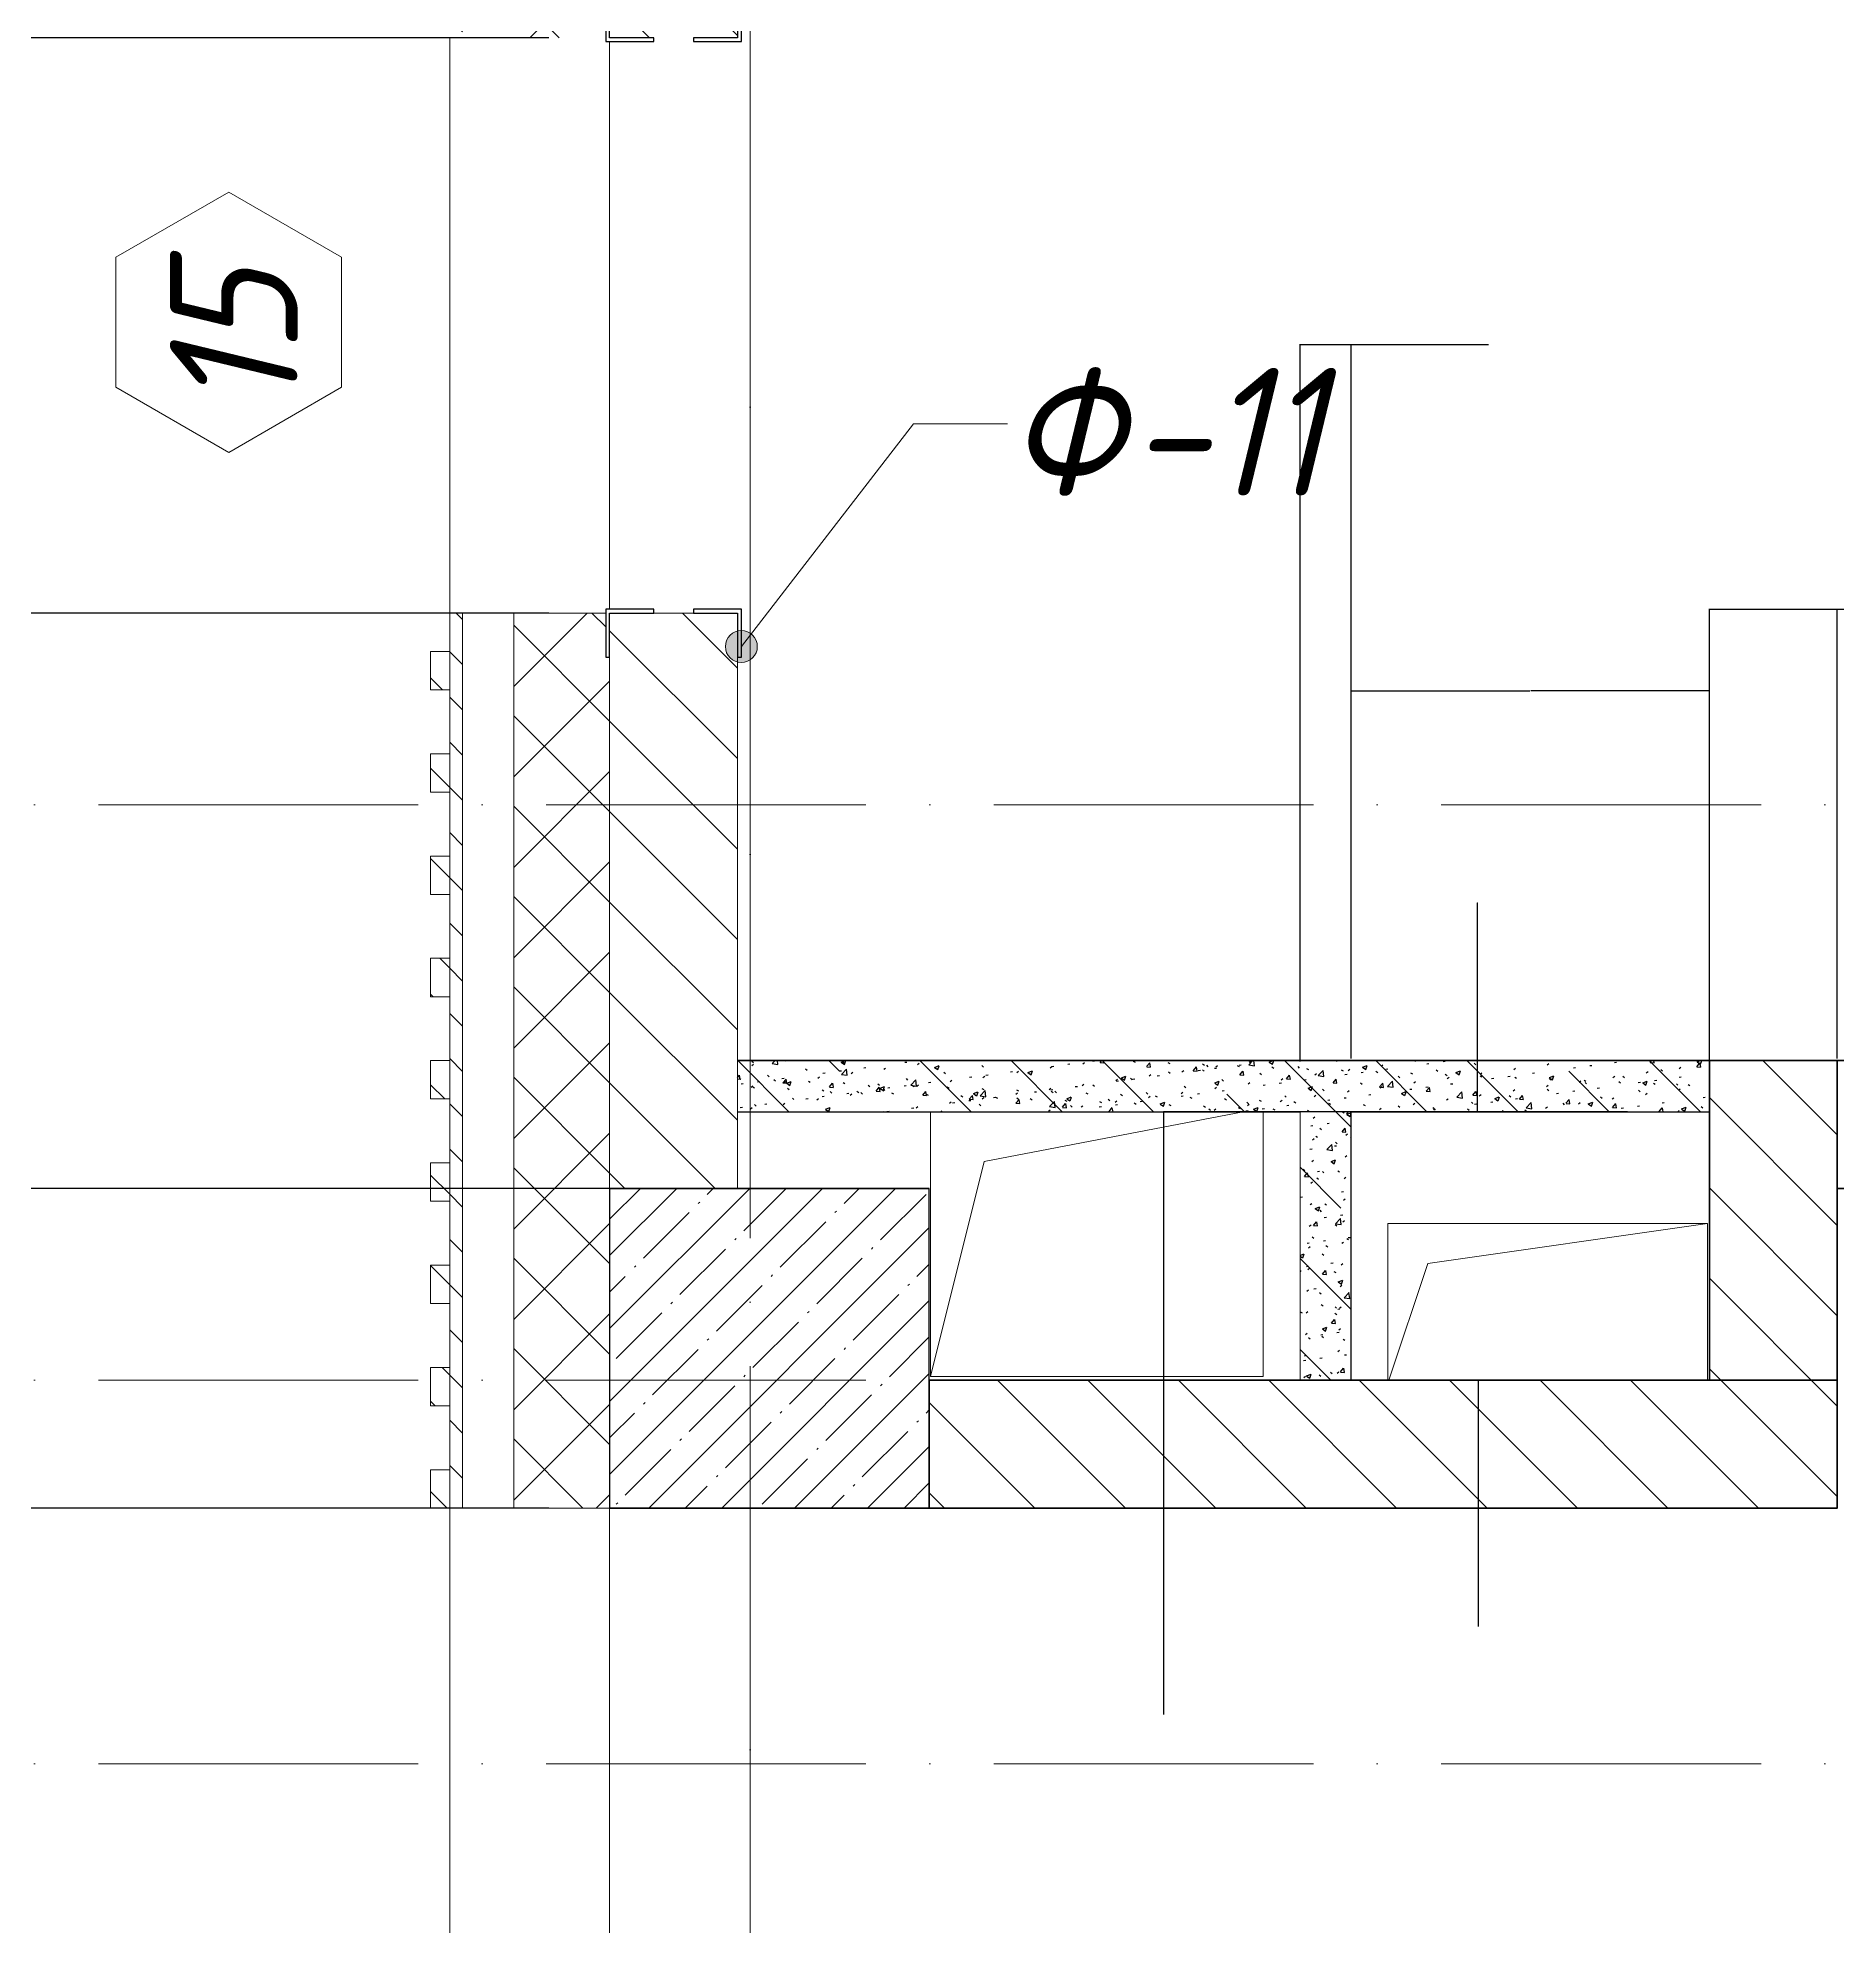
# Model space of a CAD drawing. Header units: millimetres. Extents: x 12986 to 523328, y -9759 to 30092.
# Drawn here: x 60992 to 63807, y 10246 to 13200 of the extents above; entities that cross this region are included whole.
import ezdxf

# ---------------------------------------------------------------- set-up
doc = ezdxf.new("R2010")
doc.units = ezdxf.units.MM
doc.linetypes.add('50_200_ШТРИХ_1Т_ш5_п1_п1_', pattern=[700, 500, -100, 0, -100])
for name, color, linetype, lineweight in [('0) ПГП', 1, 'Continuous', 30), ('4) ПГП красный расчет', 12, 'Continuous', 30), ('5) Блок ячеистый', 160, 'Continuous', 60), ('A-ANNO-DIMS', 7, 'Continuous', 9), ('A-DETL-1', 7, 'Continuous', 50), ('A-FLOR', 7, 'Continuous', 9), ('A-GENM', 7, 'Continuous', 9), ('A-GENM-1', 7, 'Continuous', 25), ('A-GENM-IDEN', 7, 'Continuous', 9), ('A-GLAZ-IDEN', 7, 'Continuous', 9), ('A-WALL', 7, 'Continuous', 5), ('A-WALL-6', 18, 'Continuous', 13), ('A-WALL-8', 7, 'Continuous', 9), ('A-WALL-FNSH-1', 7, 'Continuous', 9), ('A-WALL-FNSH-2', 7, 'Continuous', 5), ('A-WALL-PATT-1', 7, 'Continuous', 5), ('A-WALL-PATT-4', 250, 'Continuous', 5), ('I-WALL', 7, 'Continuous', 5), ('S-COLS-1', 7, 'Continuous', 5), ('S-COLS-2', 7, 'Continuous', 25), ('Оси-2', 7, '50_200_ШТРИХ_1Т_ш5_п1_п1_', 9)]:
    doc.layers.add(name, color=color, linetype=linetype, lineweight=lineweight)
for name, color, linetype, lineweight, true_color in [('A-WALL-2', 7, 'Continuous', 13, 0x000000), ('A-WALL-3', 7, 'Continuous', 5, 0x000000), ('A-WALL-9', 7, 'Continuous', 5, 0x0070df), ('A-WALL-PATT-2', 7, 'Continuous', 5, 0xce0000)]:
    doc.layers.add(name, color=color, linetype=linetype, lineweight=lineweight, true_color=true_color)
doc.styles.add('ISOCPEUR_I_3', font='isocpeui.ttf', dxfattribs={"width": 0.9, "height": 200})
doc.dimstyles.get("Standard").update_dxf_attribs({"dimtxt": 0.18, "dimasz": 0.18, "dimexe": 0.18, "dimexo": 0.0625, "dimgap": 0.09, "dimtad": 0, "dimtih": 1, "dimtoh": 1, "dimdec": 4, "dimzin": 0, "dimdsep": 46, "dimtxsty": 'Standard', "dimcen": 0.09, "dimadec": 0, "dimazin": 0, "dimtfac": 1, "dimtdec": 4, "dimtofl": 0, "dimtmove": 0, "dimatfit": 3, "dimfxl": 1, "dimtolj": 1, "dimtzin": 0, "dimarcsym": 0})
pattern_1 = [(135, (61996.893, 0), (-35.35534, -35.35534), [])]
pattern_2 = [(135, (61996.89, 0), (-70.7107, -70.7107), [])]
pattern_3 = [(50, (61996.893, 0), (72.87376, -6.37607), [7.62, -83.82]), (355, (61996.89, 0), (-14.097, 76.42244), [6.096, -67.056]), (100.451, (62002.966, -0.53), (58.77696, 70.04687), [6.476, -71.236]), (46.184, (61996.89, 20.32), (108.4314, -16.81745), [11.43, -125.73]), (96.636, (62005.93, 18.92), (94.961, 98.9709), [9.714, -106.854]), (351.184, (61996.89, 20.32), (94.9623, 98.9702), [9.144, -100.584]), (21, (62007.053, 15.24), (60.64565, -40.90654), [7.62, -83.82]), (326, (62007.05, 15.24), (24.72083, 73.67493), [6.096, -67.056]), (71.451, (62012.11, 11.83), (85.3669, 32.76874), [6.476, -71.236]), (37.5, (61996.893, 0), (1.235525, 33.82243), [3.353, -62.89, 3.353, -64.719, -67.31]), (37.5, (61996.893, 0), (1.235525, 33.82243), [-134.315, 3.353, -63.957]), (7.5, (61996.893, 0), (26.72815, 40.07255), [3.353, -35.458, 3.353, -61.366, -25.654]), (7.5, (61996.893, 0), (26.72815, 40.07255), [-103.53, 3.353, -22.301]), (327.5, (61974.236, 0), (54.23632, -2.29212), [3.353, -22.047, 3.353, -75.895, -105.156]), (327.5, (61974.236, 0), (54.23632, -2.29212), [-104.648, 3.353, -101.803]), (317.5, (61964.076, 0), (59.25158, 10.17014), [3.353, -29.667, 3.353, -49.276, -74.676]), (317.5, (61964.076, 0), (59.25158, 10.17014), [-85.649, 3.353, -71.323])]
pattern_4 = [(135, (61996.9, 0), (-142.5612, -142.5612), []), (135, (62139.46, 0), (-142.5612, -142.5612), [252.016, -50.403, 3.353, -47.05])]

# ---------------------------------------------------------------- blocks, each defined once
blk = doc.blocks.new('AR_Отверстие прямоугольное _в плите_ - AR_Отверстие прямоугольное _в плите_-24438138-АР1_Кладочный план 1 этажа')
at = {"layer": 'A-GENM'}
for p, q in [((250, 125), (-250, 125)), ((-250, 125), (-250, -120)), ((-187.5, 62.5), (250, 125)), ((250, -120), (250, 125)), ((-248.3, -120), (-187.5, 62.5))]:
    blk.add_line(p, q, dxfattribs=at)
blk = doc.blocks.new('AR_Отверстие прямоугольное _в плите_ - AR_Отверстие прямоугольное _в плите_-24438141-АР1_Кладочный план 1 этажа')
at = {"layer": 'A-GENM'}
for p, q in [((-260, 204), (-260, -210)), ((-176, 126), (228.9, 204)), ((260, -210), (260, 204)), ((-260, -210), (-176, 126)), ((-260, -210), (260, -210))]:
    blk.add_line(p, q, dxfattribs=at)
blk = doc.blocks.new('Фахверк_СКБ_Уголок - Ф-11_200х2500 h-26914022-АР1_Кладочный план 1 этажа')
at = {"layer": 'A-GENM-1'}
for p, q in [((200, 156), (125, 156)), ((125, 156), (125, 81)), ((131, 81), (131, 150)), ((131, 150), (200, 150)), ((200, 150), (200, 156)), ((125, 81), (131, 81)), ((131, 19), (125, 19)), ((125, 19), (125, -56)), ((131, -50), (131, 19)), ((125, -56), (200, -56)), ((200, -50), (131, -50)), ((200, -56), (200, -50))]:
    blk.add_line(p, q, dxfattribs=at)
blk = doc.blocks.new('DIMBLOCK76-АР1_Кладочный план 1 этажа')
at = {"layer": 'A-ANNO-DIMS', "color": 0, "lineweight": -2, "transparency": 16777216}
for p, q in [((63244.5, 11600), (63244.5, 11847)), ((63244.5, 11847), (63244.7, 11847)), ((63478.8, 11600), (63244.3, 11600)), ((63244.5, 11520.2), (63244.5, 11599.8)), ((63478.8, 11520), (63244.3, 11520))]:
    blk.add_line(p, q, dxfattribs=at)
at = {"layer": 'A-ANNO-DIMS', "color": 0, "transparency": 16777216}
for points in [[(63244.5, 11599.8), (63244.5, 11599.8), (63244.5, 11600)], [(63244.5, 11520.2), (63244.5, 11520.2), (63244.5, 11520)]]:
    blk.add_solid(points, dxfattribs=at)
at = {"layer": 'Defpoints', "color": 0, "transparency": 16777216}
for p in [(63478.9, 11600), (63244.5, 11520), (63478.9, 11520)]:
    blk.add_point(p, dxfattribs=at)
at = {"layer": 'A-ANNO-DIMS', "color": 0, "transparency": 16777216, "insert": (63244.8, 11695.4), "char_height": 0.18, "width": 303.391, "attachment_point": 1, "rotation": 90, "line_spacing_factor": 1.149209}
blk.add_mtext('\\A1;80.0000', dxfattribs=at)
blk = doc.blocks.new('DIMBLOCK77-АР1_Кладочный план 1 этажа')
at = {"layer": 'A-ANNO-DIMS', "color": 0, "lineweight": -2, "transparency": 16777216}
for p, q in [((63478.8, 11520), (62753.1, 11520)), ((62753.3, 11519.8), (62753.3, 11100.2)), ((63478.8, 11100), (62753.1, 11100)), ((62753.3, 11100), (62753.3, 10577.3)), ((62753.3, 10577.3), (62753.1, 10577.3))]:
    blk.add_line(p, q, dxfattribs=at)
at = {"layer": 'A-ANNO-DIMS', "color": 0, "transparency": 16777216}
for points in [[(62753.3, 11519.8), (62753.4, 11519.8), (62753.3, 11520)], [(62753.3, 11100.2), (62753.4, 11100.2), (62753.3, 11100)]]:
    blk.add_solid(points, dxfattribs=at)
at = {"layer": 'Defpoints', "color": 0, "transparency": 16777216}
for p in [(63478.9, 11520), (62753.3, 11100), (63478.9, 11100)]:
    blk.add_point(p, dxfattribs=at)
at = {"layer": 'A-ANNO-DIMS', "color": 0, "transparency": 16777216, "insert": (62752.8, 10340.5), "char_height": 0.18, "width": 473.474, "attachment_point": 1, "rotation": 90, "line_spacing_factor": 1.149209}
blk.add_mtext('\\A1;420.0000', dxfattribs=at)
blk = doc.blocks.new('DIMBLOCK78-АР1_Кладочный план 1 этажа')
at = {"layer": 'A-ANNO-DIMS', "color": 0, "lineweight": -2, "transparency": 16777216}
for p, q in [((63478.8, 11100), (63245.1, 11100)), ((63245.3, 11099.8), (63245.3, 10900.2)), ((63478.8, 10900), (63245.1, 10900)), ((63245.3, 10900), (63245.3, 10714.9)), ((63245.3, 10714.9), (63245.1, 10714.9))]:
    blk.add_line(p, q, dxfattribs=at)
at = {"layer": 'A-ANNO-DIMS', "color": 0, "transparency": 16777216}
for points in [[(63245.2, 11099.8), (63245.3, 11099.8), (63245.3, 11100)], [(63245.2, 10900.2), (63245.3, 10900.2), (63245.3, 10900)]]:
    blk.add_solid(points, dxfattribs=at)
at = {"layer": 'Defpoints', "color": 0, "transparency": 16777216}
for p in [(63478.9, 11100), (63245.3, 10900), (63478.9, 10900)]:
    blk.add_point(p, dxfattribs=at)
at = {"layer": 'A-ANNO-DIMS', "color": 0, "transparency": 16777216, "insert": (63244.8, 10487.3), "char_height": 0.18, "width": 455.087, "attachment_point": 1, "rotation": 90, "line_spacing_factor": 1.149209}
blk.add_mtext('\\A1;200.0000', dxfattribs=at)
blk = doc.blocks.new('DIMBLOCK79-АР1_Кладочный план 1 этажа')
at = {"layer": 'A-ANNO-DIMS', "color": 0, "lineweight": -2, "transparency": 16777216}
for p, q in [((61886.8, 14700), (60636.5, 14700)), ((60636.7, 14699.8), (60636.7, 13950.2)), ((60636.7, 13200.2), (60636.7, 13949.8)), ((61791.8, 13200), (60636.5, 13200))]:
    blk.add_line(p, q, dxfattribs=at)
at = {"layer": 'A-ANNO-DIMS', "color": 0, "transparency": 16777216}
for points in [[(60636.7, 14699.8), (60636.7, 14699.8), (60636.7, 14700)], [(60636.7, 13200.2), (60636.7, 13200.2), (60636.7, 13200)]]:
    blk.add_solid(points, dxfattribs=at)
at = {"layer": 'Defpoints', "color": 0, "transparency": 16777216}
for p in [(61886.9, 14700), (60636.7, 13200), (61791.8, 13200)]:
    blk.add_point(p, dxfattribs=at)
at = {"layer": 'A-ANNO-DIMS', "color": 0, "transparency": 16777216, "insert": (60636.7, 13950), "char_height": 0.18, "width": 560.814, "attachment_point": 5}
blk.add_mtext('\\A1;1500.0000', dxfattribs=at)
blk = doc.blocks.new('DIMBLOCK80-АР1_Кладочный план 1 этажа')
at = {"layer": 'A-ANNO-DIMS', "color": 0, "lineweight": -2, "transparency": 16777216}
for p, q in [((61791.8, 13200), (60636.5, 13200)), ((60636.7, 13199.8), (60636.7, 12750.2)), ((60636.7, 12300.2), (60636.7, 12749.8)), ((61791.8, 12300), (60636.5, 12300))]:
    blk.add_line(p, q, dxfattribs=at)
at = {"layer": 'A-ANNO-DIMS', "color": 0, "transparency": 16777216}
for points in [[(60636.7, 13199.8), (60636.7, 13199.8), (60636.7, 13200)], [(60636.7, 12300.2), (60636.7, 12300.2), (60636.7, 12300)]]:
    blk.add_solid(points, dxfattribs=at)
at = {"layer": 'Defpoints', "color": 0, "transparency": 16777216}
for p in [(61791.8, 13200), (60636.7, 12300), (61791.8, 12300)]:
    blk.add_point(p, dxfattribs=at)
at = {"layer": 'A-ANNO-DIMS', "color": 0, "transparency": 16777216, "insert": (60636.7, 12750), "char_height": 0.18, "width": 455.087, "attachment_point": 5}
blk.add_mtext('\\A1;900.0000', dxfattribs=at)
blk = doc.blocks.new('DIMBLOCK81-АР1_Кладочный план 1 этажа')
at = {"layer": 'A-ANNO-DIMS', "color": 0, "lineweight": -2, "transparency": 16777216}
for p, q in [((61791.8, 12300), (60636.5, 12300)), ((60636.7, 12299.8), (60636.7, 11850.2)), ((60636.7, 11400.2), (60636.7, 11849.8)), ((61886.8, 11400), (60636.5, 11400))]:
    blk.add_line(p, q, dxfattribs=at)
at = {"layer": 'A-ANNO-DIMS', "color": 0, "transparency": 16777216}
for points in [[(60636.7, 12299.8), (60636.7, 12299.8), (60636.7, 12300)], [(60636.7, 11400.2), (60636.7, 11400.2), (60636.7, 11400)]]:
    blk.add_solid(points, dxfattribs=at)
at = {"layer": 'Defpoints', "color": 0, "transparency": 16777216}
for p in [(61791.8, 12300), (60636.7, 11400), (61886.9, 11400)]:
    blk.add_point(p, dxfattribs=at)
at = {"layer": 'A-ANNO-DIMS', "color": 0, "transparency": 16777216, "insert": (60636.7, 11850), "char_height": 0.18, "width": 455.087, "attachment_point": 5}
blk.add_mtext('\\A1;900.0000', dxfattribs=at)
blk = doc.blocks.new('DIMBLOCK83-АР1_Кладочный план 1 этажа')
at = {"layer": 'A-ANNO-DIMS', "color": 0, "lineweight": -2, "transparency": 16777216}
for p, q in [((61791.8, 10900), (60636.5, 10900)), ((60636.7, 10899.8), (60636.7, 9750.2)), ((60636.7, 8600.2), (60636.7, 9749.8)), ((61883.8, 8600), (60636.5, 8600))]:
    blk.add_line(p, q, dxfattribs=at)
at = {"layer": 'A-ANNO-DIMS', "color": 0, "transparency": 16777216}
for points in [[(60636.7, 10899.8), (60636.7, 10899.8), (60636.7, 10900)], [(60636.7, 8600.2), (60636.7, 8600.2), (60636.7, 8600)]]:
    blk.add_solid(points, dxfattribs=at)
at = {"layer": 'Defpoints', "color": 0, "transparency": 16777216}
for p in [(60636.7, 10900), (61791.8, 10900), (61883.8, 8600)]:
    blk.add_point(p, dxfattribs=at)
at = {"layer": 'A-ANNO-DIMS', "color": 0, "transparency": 16777216, "insert": (60636.7, 9750), "char_height": 0.18, "width": 606.782, "attachment_point": 5}
blk.add_mtext('\\A1;2300.0000', dxfattribs=at)
blk = doc.blocks.new('AAR_СКБ_Марка_Окна_Перемычка и проем - Марка проема-25443838-АР1_Кладочный план 1 этажа')
at = {"layer": 'A-GLAZ-IDEN'}
for p, q in [((-0.968, -0.984), (-1.986, -2.747)), ((1.067, -0.984), (-0.968, -0.984)), ((2.085, -2.747), (1.067, -0.984)), ((-1.986, -2.747), (-0.968, -4.509)), ((1.067, -4.509), (2.085, -2.747)), ((-0.968, -4.509), (1.067, -4.509))]:
    blk.add_line(p, q, dxfattribs=at)
blk = doc.blocks.new('DIMBLOCK384-АР1_Кладочный план 1 этажа')
at = {"layer": 'A-ANNO-DIMS', "color": 0, "lineweight": -2, "transparency": 16777216}
for p, q in [((62966.9, 11598.8), (62966.9, 12720.6)), ((62967.1, 12720.4), (63046.7, 12720.4)), ((63046.9, 11603.1), (63046.9, 12720.6)), ((63046.9, 12720.4), (63261.6, 12720.4))]:
    blk.add_line(p, q, dxfattribs=at)
at = {"layer": 'A-ANNO-DIMS', "color": 0, "transparency": 16777216}
for points in [[(62967.1, 12720.4), (62967.1, 12720.4), (62966.9, 12720.4)], [(63046.7, 12720.4), (63046.7, 12720.4), (63046.9, 12720.4)]]:
    blk.add_solid(points, dxfattribs=at)
at = {"layer": 'Defpoints', "color": 0, "transparency": 16777216}
for p in [(63046.9, 12720.4), (62966.9, 11598.7), (63046.9, 11603)]:
    blk.add_point(p, dxfattribs=at)
at = {"layer": 'A-ANNO-DIMS', "color": 0, "transparency": 16777216, "insert": (63110.5, 12720.5), "char_height": 0.18, "width": 303.391, "attachment_point": 1, "line_spacing_factor": 1.149209}
blk.add_mtext('\\A1;80.0000', dxfattribs=at)
blk = doc.blocks.new('DIMBLOCK385-АР1_Кладочный план 1 этажа')
at = {"layer": 'A-ANNO-DIMS', "color": 0, "lineweight": -2, "transparency": 16777216}
for p, q in [((63046.9, 11603.1), (63046.9, 12178.6)), ((63047.1, 12178.4), (63326.2, 12178.4)), ((63606.7, 12178.4), (63327.5, 12178.4)), ((63606.9, 11600.1), (63606.9, 12178.6))]:
    blk.add_line(p, q, dxfattribs=at)
at = {"layer": 'A-ANNO-DIMS', "color": 0, "transparency": 16777216}
for points in [[(63047.1, 12178.4), (63047.1, 12178.4), (63046.9, 12178.4)], [(63606.7, 12178.4), (63606.7, 12178.4), (63606.9, 12178.4)]]:
    blk.add_solid(points, dxfattribs=at)
at = {"layer": 'Defpoints', "color": 0, "transparency": 16777216}
for p in [(63606.9, 12178.4), (63046.9, 11603), (63606.9, 11600)]:
    blk.add_point(p, dxfattribs=at)
at = {"layer": 'A-ANNO-DIMS', "color": 0, "transparency": 16777216, "insert": (63326.9, 12178.4), "char_height": 0.18, "width": 455.087, "attachment_point": 5}
blk.add_mtext('\\A1;560.0000', dxfattribs=at)
blk = doc.blocks.new('DIMBLOCK386-АР1_Кладочный план 1 этажа')
at = {"layer": 'A-ANNO-DIMS', "color": 0, "lineweight": -2, "transparency": 16777216}
for p, q in [((63606.9, 11600.1), (63606.9, 12306.5)), ((63607.1, 12306.4), (63806.7, 12306.4)), ((63806.9, 11603.1), (63806.9, 12306.5)), ((63806.9, 12306.4), (64230.1, 12306.4))]:
    blk.add_line(p, q, dxfattribs=at)
at = {"layer": 'A-ANNO-DIMS', "color": 0, "transparency": 16777216}
for points in [[(63607.1, 12306.4), (63607.1, 12306.3), (63606.9, 12306.4)], [(63806.7, 12306.4), (63806.7, 12306.3), (63806.9, 12306.4)]]:
    blk.add_solid(points, dxfattribs=at)
at = {"layer": 'Defpoints', "color": 0, "transparency": 16777216}
for p in [(63806.9, 12306.4), (63606.9, 11600), (63806.9, 11603)]:
    blk.add_point(p, dxfattribs=at)
at = {"layer": 'A-ANNO-DIMS', "color": 0, "transparency": 16777216, "insert": (64003.2, 12306.5), "char_height": 0.18, "width": 455.087, "attachment_point": 1, "line_spacing_factor": 1.149209}
blk.add_mtext('\\A1;200.0000', dxfattribs=at)

msp = doc.modelspace()

# ---------------------------------------------------------------- hatches: boundary and pattern name
at = {"layer": '0) ПГП'}
h = msp.add_hatch(dxfattribs=at)
h.set_pattern_fill('FP_16', color=256, style=0, pattern_type=2)
h.set_pattern_definition(pattern_3)
h.paths.add_polyline_path([(63606.89328, 11520.00003), (63606.89328, 11600.00003), (62086.89328, 11600.00003), (62086.89328, 11520.00003), (63046.89328, 11520.00003)], flags=0)
h = msp.add_hatch(dxfattribs=at)
h.set_pattern_fill('FP_16', color=256, style=0, pattern_type=2)
h.set_pattern_definition(pattern_3)
h.paths.add_polyline_path([(62966.89328, 11099.99999), (63046.89328, 11099.99999), (63046.89328, 11520.00003), (62966.89328, 11520.00003)], flags=0)
at = {"layer": '5) Блок ячеистый'}
h = msp.add_hatch(dxfattribs=at)
h.set_pattern_fill('FP_3', color=256, style=0, pattern_type=2)
h.set_pattern_definition(pattern_2)
h.paths.add_polyline_path([(63606.89328, 10899.99999), (63806.89328, 10899.99999), (63806.89328, 11600.00003), (63606.89328, 11600.00003), (63606.89328, 11099.99999)], flags=0)
h = msp.add_hatch(dxfattribs=at)
h.set_pattern_fill('FP_3', color=256, style=0, pattern_type=2)
h.set_pattern_definition(pattern_2)
h.paths.add_polyline_path([(63606.89328, 10899.99999), (63606.89328, 11099.99999), (62386.89328, 11099.99999), (62386.89328, 10899.99999), (62519.14922, 10899.99999)], flags=0)
at = {"layer": 'A-GENM-IDEN'}
h = msp.add_hatch(color=256, dxfattribs=at)
edge = h.paths.add_edge_path(flags=0)
edge.add_arc((62092.89328, 12247.66667), 25, 0, 360)
at = {"layer": 'A-WALL-PATT-1'}
h = msp.add_hatch(dxfattribs=at)
h.set_pattern_fill('FP_18', color=256, style=0, pattern_type=2)
h.set_pattern_definition(pattern_1)
h.paths.add_polyline_path([(61636.89328, -330), (61656.89328, -330), (61656.89328, 3820.0001), (61636.89328, 3820.0001), (61636.89328, -250)], flags=0)
h.paths.add_polyline_path([(61636.89328, 5370.0001), (61656.89328, 5370.0001), (61656.89328, 5620.0001), (61636.89328, 5620.0001)], flags=0)
h.paths.add_polyline_path([(61656.89328, 7320.0001), (61656.89328, 8599.99999), (61636.89328, 8599.99999), (61636.89328, 7320.0001)], flags=0)
h.paths.add_polyline_path([(61656.89328, 10899.99999), (61656.89328, 12300.00001), (61636.89328, 12300.00001), (61636.89328, 10899.99999)], flags=0)
h.paths.add_polyline_path([(61636.89328, 13200.00001), (61656.89328, 13200.00001), (61656.89328, 15353), (61636.89328, 15353), (61636.89328, 15126.16241)], flags=0)
h = msp.add_hatch(dxfattribs=at)
h.set_pattern_fill('FP_2', color=256, style=0, pattern_type=2)
h.set_pattern_definition([(45, (61996.89, 0), (-70.7107, 70.7107), []), (135, (61996.89, 0), (-70.7107, -70.7107), [])])
h.paths.add_polyline_path([(61886.89328, -100), (61886.89328, 3820.0001), (61736.89328, 3820.0001), (61736.89328, -100)], flags=0)
h.paths.add_polyline_path([(61736.89328, 5370.0001), (61886.89328, 5370.0001), (61886.89328, 5620.0001), (61736.89328, 5620.0001)], flags=0)
h.paths.add_polyline_path([(61886.89328, 7320.0001), (61886.89328, 8530.99999), (61880.89328, 8530.99999), (61880.89328, 8599.99999), (61736.89328, 8599.99999), (61736.89328, 7320.0001)], flags=0)
h.paths.add_polyline_path([(61886.89328, 10899.99999), (61886.89328, 12231.00001), (61880.89328, 12231.00001), (61880.89328, 12300.00001), (61736.89328, 12300.00001), (61736.89328, 10899.99999)], flags=0)
h.paths.add_polyline_path([(61880.89328, 13200.00001), (61880.89328, 13269.00001), (61886.89328, 13269.00001), (61886.89328, 15350), (61736.89328, 15350), (61736.89328, 13200.00001)], flags=0)
h = msp.add_hatch(dxfattribs=at)
h.set_pattern_fill('FP_18', color=256, style=0, pattern_type=2)
h.set_pattern_definition(pattern_1)
h.paths.add_polyline_path([(61606.89327, 12179.99999), (61636.89327, 12179.99999), (61636.89327, 12239.99999), (61606.89327, 12239.99999)], flags=0)
h = msp.add_hatch(dxfattribs=at)
h.set_pattern_fill('FP_18', color=256, style=0, pattern_type=2)
h.set_pattern_definition(pattern_1)
h.paths.add_polyline_path([(61606.89327, 12019.99999), (61636.89327, 12019.99999), (61636.89327, 12079.99999), (61606.89327, 12079.99999)], flags=0)
h = msp.add_hatch(dxfattribs=at)
h.set_pattern_fill('FP_18', color=256, style=0, pattern_type=2)
h.set_pattern_definition(pattern_1)
h.paths.add_polyline_path([(61606.89327, 11859.99999), (61636.89327, 11859.99999), (61636.89327, 11919.99999), (61606.89327, 11919.99999), (61606.89327, 11917.96534)], flags=0)
h = msp.add_hatch(dxfattribs=at)
h.set_pattern_fill('FP_18', color=256, style=0, pattern_type=2)
h.set_pattern_definition(pattern_1)
h.paths.add_polyline_path([(61606.89327, 11699.99999), (61636.89327, 11699.99999), (61636.89327, 11759.99999), (61606.89327, 11759.99999)], flags=0)
h = msp.add_hatch(dxfattribs=at)
h.set_pattern_fill('FP_18', color=256, style=0, pattern_type=2)
h.set_pattern_definition(pattern_1)
h.paths.add_polyline_path([(61606.89327, 11539.99999), (61636.89327, 11539.99999), (61636.89327, 11599.99999), (61606.89327, 11599.99999)], flags=0)
h = msp.add_hatch(dxfattribs=at)
h.set_pattern_fill('FP_18', color=256, style=0, pattern_type=2)
h.set_pattern_definition(pattern_1)
h.paths.add_polyline_path([(61606.89327, 11379.99999), (61636.89327, 11379.99999), (61636.89327, 11439.99999), (61606.89327, 11439.99999)], flags=0)
h = msp.add_hatch(dxfattribs=at)
h.set_pattern_fill('FP_18', color=256, style=0, pattern_type=2)
h.set_pattern_definition(pattern_1)
h.paths.add_polyline_path([(61606.89327, 11219.99999), (61636.89327, 11219.99999), (61636.89327, 11279.99999), (61606.89327, 11279.99999)], flags=0)
h = msp.add_hatch(dxfattribs=at)
h.set_pattern_fill('FP_18', color=256, style=0, pattern_type=2)
h.set_pattern_definition(pattern_1)
h.paths.add_polyline_path([(61606.89327, 11059.99999), (61636.89327, 11059.99999), (61636.89327, 11119.99999), (61606.89327, 11119.99999)], flags=0)
h = msp.add_hatch(dxfattribs=at)
h.set_pattern_fill('FP_18', color=256, style=0, pattern_type=2)
h.set_pattern_definition(pattern_1)
h.paths.add_polyline_path([(61606.89327, 10899.99999), (61636.89327, 10899.99999), (61636.89327, 10959.99999), (61606.89327, 10959.99999)], flags=0)
at = {"layer": 'A-WALL-PATT-2'}
h = msp.add_hatch(dxfattribs=at)
h.set_pattern_fill('FP_3', color=256, style=0, pattern_type=2)
h.set_pattern_definition(pattern_2)
h.paths.add_polyline_path([(61886.89328, 7900.00001), (62086.89328, 7900.00001), (62086.89328, 8599.99999), (61886.89328, 8599.99999), (61886.89328, 8530.99999)], flags=0)
h.paths.add_polyline_path([(62086.89328, 11399.99999), (62086.89328, 12300.00001), (61886.89328, 12300.00001), (61886.89328, 11399.99999)], flags=0)
h.paths.add_polyline_path([(62017.89328, 13200.00001), (62086.89328, 13200.00001), (62086.89328, 14700), (61886.89328, 14700), (61886.89328, 13200.00001), (61955.89328, 13200.00001)], flags=0)
at = {"layer": 'A-WALL-PATT-4'}
h = msp.add_hatch(dxfattribs=at)
h.set_pattern_fill('FP_17', color=256, style=0, pattern_type=2)
h.set_pattern_definition(pattern_4)
h.paths.add_polyline_path([(63606.89328, 11520.00003), (63606.89328, 11600.00003), (62086.89328, 11600.00003), (62086.89328, 11520.00003), (63046.89328, 11520.00003)], flags=0)
h = msp.add_hatch(dxfattribs=at)
h.set_pattern_fill('FP_17', color=256, style=0, pattern_type=2)
h.set_pattern_definition(pattern_4)
h.paths.add_polyline_path([(62966.89328, 11099.99999), (63046.89328, 11099.99999), (63046.89328, 11520.00003), (62966.89328, 11520.00003)], flags=0)
at = {"layer": 'S-COLS-1'}
h = msp.add_hatch(dxfattribs=at)
h.set_pattern_fill('FP_1', color=256, style=0, pattern_type=2)
h.set_pattern_definition([(45, (61996.89, 0), (-57.0246, 57.0246), []), (45, (62053.92, 0), (-57.0246, 57.0246), [100.806, -20.161, 3.353, -16.808])])
h.paths.add_polyline_path([(62386.89328, 10899.99999), (62386.89328, 11399.99999), (61886.89328, 11399.99999), (61886.89328, 10899.99999)], flags=0)

# ---------------------------------------------------------------- linework, layer by layer
at = {"layer": '4) ПГП красный расчет'}
for p, q in [((62086.89328, 11520.00003), (62966.89328, 11520.00003)), ((63046.89328, 11520.00003), (63606.89328, 11520.00003)), ((63046.89328, 11099.99999), (63046.89328, 11520.00003))]:
    msp.add_line(p, q, dxfattribs=at)
at = {"layer": '5) Блок ячеистый'}
for p, q in [((66056.89328, 11600.00003), (62086.89328, 11600.00003)), ((63606.89328, 11520.00003), (63606.89328, 11099.99999)), ((63806.89328, 10899.99999), (63806.89328, 11400.00003)), ((63806.89328, 11400.00003), (66056.89328, 11400.00003)), ((62966.89328, 11099.99999), (62386.89328, 11099.99999)), ((63606.89328, 11099.99999), (63046.89328, 11099.99999)), ((62386.89328, 10899.99999), (63806.89328, 10899.99999))]:
    msp.add_line(p, q, dxfattribs=at)
for points in [[(63606.89328, 11600.00003), (63806.89328, 11600.00003), (63806.89328, 11100), (63606.89328, 11100)], [(63806.89328, 11600.00003), (66056.89328, 11600.00003), (66056.89328, 11399.99999), (63806.89328, 11399.99999)], [(62386.89328, 11099.99999), (63806.89328, 11099.99999), (63806.89328, 10899.99999), (62386.89328, 10899.99999)]]:
    msp.add_lwpolyline(points, close=True, dxfattribs=at)
at = {"layer": 'A-DETL-1'}
for p, q in [((62086.89328, 11399.99999), (61886.89328, 11399.99999)), ((62386.89328, 11399.99999), (62086.89328, 11399.99999)), ((61886.89328, 10899.99999), (62386.89328, 10899.99999))]:
    msp.add_line(p, q, dxfattribs=at)
at = {"layer": 'A-FLOR'}
for p, q in [((62388.89328, 11106.00003), (62388.89328, 11520.00003)), ((62908.89328, 11520.00003), (62908.89328, 11106.00003)), ((63103.89328, 11345), (63603.89328, 11345)), ((63103.89328, 11099.99999), (63103.89328, 11345)), ((63603.89328, 11345), (63603.89328, 11099.99999)), ((62908.89328, 11106.00003), (62388.89328, 11106.00003))]:
    msp.add_line(p, q, dxfattribs=at)
at = {"layer": 'A-GENM-IDEN'}
for p, q in [((62092.89328, 12247.66667), (62362.10263, 12595.87573)), ((62362.10263, 12595.87573), (62509.12467, 12595.87573))]:
    msp.add_line(p, q, dxfattribs=at)
msp.add_circle((62092.89328, 12247.66667), 25, dxfattribs=at)
at = {"layer": 'A-WALL'}
for p, q in [((61636.89328, 12300.00001), (61636.89328, 13200.00001)), ((61886.89328, 13194.00001), (61886.89328, 12306.00001)), ((61886.89328, 11399.99999), (61886.89328, 12231.00001)), ((61636.89328, 8599.99999), (61636.89328, 10899.99999)), ((61886.89328, 10899.99999), (61886.89328, 8605.99999))]:
    msp.add_line(p, q, dxfattribs=at)
at = {"layer": 'A-WALL-2'}
for p, q in [((62017.89328, 12300.00001), (61955.89328, 12300.00001)), ((62086.89328, 11600.00003), (62086.89328, 12231.00001)), ((62086.89328, 11399.99999), (62086.89328, 11520.00003)), ((62386.89328, 11099.99999), (62386.89328, 10899.99999))]:
    msp.add_line(p, q, dxfattribs=at)
at = {"layer": 'A-WALL-3'}
msp.add_line((61886.89328, 11399.99999), (62086.89328, 11399.99999), dxfattribs=at)
at = {"layer": 'A-WALL-6'}
msp.add_line((62966.89328, 11520.00003), (62966.89328, 11099.99999), dxfattribs=at)
at = {"layer": 'A-WALL-8'}
for p, q in [((61880.89328, 12300.00001), (61656.89328, 12300.00001)), ((61656.89328, 12300.00001), (61656.89328, 10899.99999)), ((61736.89328, 12300.00001), (61736.89328, 10899.99999)), ((61886.89328, 10899.99999), (61886.89328, 11399.99999)), ((61656.89328, 10899.99999), (61886.89328, 10899.99999))]:
    msp.add_line(p, q, dxfattribs=at)
at = {"layer": 'A-WALL-9'}
for p, q in [((62086.89328, 11600.00003), (62086.89328, 11520.00003)), ((63606.89328, 11520.00003), (63606.89328, 11600.00003)), ((62966.89328, 11099.99999), (63046.89328, 11099.99999))]:
    msp.add_line(p, q, dxfattribs=at)
at = {"layer": 'A-WALL-FNSH-1'}
for p, q in [((61656.89328, 12300.00001), (61636.89328, 12300.00001)), ((61636.89328, 12300.00001), (61636.89328, 10899.99999)), ((61636.89328, 10899.99999), (61656.89328, 10899.99999))]:
    msp.add_line(p, q, dxfattribs=at)
at = {"layer": 'A-WALL-FNSH-2'}
for p, q in [((61636.89327, 12239.99999), (61606.89327, 12239.99999)), ((61606.89327, 12239.99999), (61606.89327, 12179.99999)), ((61636.89327, 12179.99999), (61636.89327, 12239.99999)), ((61606.89327, 12179.99999), (61636.89327, 12179.99999)), ((61636.89327, 12079.99999), (61606.89327, 12079.99999)), ((61606.89327, 12079.99999), (61606.89327, 12019.99999)), ((61636.89327, 12019.99999), (61636.89327, 12079.99999)), ((61606.89327, 12019.99999), (61636.89327, 12019.99999)), ((61636.89327, 11919.99999), (61606.89327, 11919.99999)), ((61606.89327, 11919.99999), (61606.89327, 11859.99999)), ((61636.89327, 11859.99999), (61636.89327, 11919.99999)), ((61606.89327, 11859.99999), (61636.89327, 11859.99999)), ((61636.89327, 11759.99999), (61606.89327, 11759.99999)), ((61606.89327, 11759.99999), (61606.89327, 11699.99999)), ((61636.89327, 11699.99999), (61636.89327, 11759.99999)), ((61606.89327, 11699.99999), (61636.89327, 11699.99999)), ((61636.89327, 11599.99999), (61606.89327, 11599.99999)), ((61606.89327, 11599.99999), (61606.89327, 11539.99999)), ((61636.89327, 11539.99999), (61636.89327, 11599.99999)), ((61606.89327, 11539.99999), (61636.89327, 11539.99999)), ((61636.89327, 11439.99999), (61606.89327, 11439.99999)), ((61606.89327, 11439.99999), (61606.89327, 11379.99999)), ((61636.89327, 11379.99999), (61636.89327, 11439.99999)), ((61606.89327, 11379.99999), (61636.89327, 11379.99999)), ((61636.89327, 11279.99999), (61606.89327, 11279.99999)), ((61606.89327, 11279.99999), (61606.89327, 11219.99999)), ((61636.89327, 11219.99999), (61636.89327, 11279.99999)), ((61606.89327, 11219.99999), (61636.89327, 11219.99999)), ((61636.89327, 11119.99999), (61606.89327, 11119.99999)), ((61606.89327, 11119.99999), (61606.89327, 11059.99999)), ((61636.89327, 11059.99999), (61636.89327, 11119.99999)), ((61606.89327, 11059.99999), (61636.89327, 11059.99999)), ((61636.89327, 10959.99999), (61606.89327, 10959.99999)), ((61606.89327, 10959.99999), (61606.89327, 10899.99999)), ((61636.89327, 10899.99999), (61636.89327, 10959.99999)), ((61606.89327, 10899.99999), (61636.89327, 10899.99999))]:
    msp.add_line(p, q, dxfattribs=at)
at = {"layer": 'I-WALL'}
for p, q in [((62106.89328, 14700), (62106.89328, 11600.00003)), ((62106.89328, 11520.00003), (62106.89328, 11399.99999)), ((62106.89328, 10899.99999), (62106.89328, 8500.00001))]:
    msp.add_line(p, q, dxfattribs=at)
at = {"layer": 'S-COLS-2'}
for p, q in [((61886.89328, 11399.99999), (61886.89328, 10899.99999)), ((62386.89328, 10899.99999), (62386.89328, 11399.99999))]:
    msp.add_line(p, q, dxfattribs=at)
at = {"layer": 'Оси-2'}
for p, q in [((62106.89328, -4080), (62106.89328, 28636.94316)), ((57586.89328, 12000), (187948.52131, 12000)), ((57586.89328, 11100), (187948.52131, 11100)), ((57586.89328, 10500), (187948.52131, 10500))]:
    msp.add_line(p, q, dxfattribs=at)

# ---------------------------------------------------------------- block references
at = {"layer": 'A-GENM'}
for name, p in [('AR_Отверстие прямоугольное _в плите_ - AR_Отверстие прямоугольное _в плите_-24438141-АР1_Кладочный план 1 этажа', (62648.89328, 11316.00003)), ('AR_Отверстие прямоугольное _в плите_ - AR_Отверстие прямоугольное _в плите_-24438138-АР1_Кладочный план 1 этажа', (63353.89328, 11220))]:
    msp.add_blockref(name, p, dxfattribs=at)
at = {"layer": 'A-GENM-1'}
for p, rotation in [((62036.89328, 13069.00001), 89.99999999999991), ((61936.89328, 12431.00001), 269.9999999999999)]:
    msp.add_blockref('Фахверк_СКБ_Уголок - Ф-11_200х2500 h-26914022-АР1_Кладочный план 1 этажа', p, dxfattribs=dict(at, rotation=rotation))
at = {"layer": 'A-GLAZ-IDEN', "xscale": 99.99999999999993, "yscale": 99.99999999999993, "zscale": 99.99999999999993, "rotation": 90.00000000000001}
msp.add_blockref('AAR_СКБ_Марка_Окна_Перемычка и проем - Марка проема-25443838-АР1_Кладочный план 1 этажа', (61016.38834, 12750.00001), dxfattribs=at)

# ---------------------------------------------------------------- texts
at = {"layer": 'A-GENM-IDEN', "char_height": 200, "attachment_point": 1, "style": 'ISOCPEUR_I_3'}
for s, insert, width in [('\\fISOCPEUR|b0|i1|c204|p34|;\\W.9;Ф', (62509.12467, 12683.49031), 230.886), ('-11', (62699.62467, 12683.49031), 389.620125)]:
    msp.add_mtext(s, dxfattribs=dict(at, insert=insert, width=width))
at = {"layer": 'A-GLAZ-IDEN', "insert": (61199.02971, 12616.10148), "char_height": 200, "width": 274.177125, "attachment_point": 1, "rotation": 90, "style": 'ISOCPEUR_I_3'}
msp.add_mtext('15', dxfattribs=at)

# ---------------------------------------------------------------- dimensions: what is measured, and where the dimension line sits
at = {"layer": 'A-ANNO-DIMS'}
for base, p1, p2, picture, middle in [((60636.68967, 13200.00001), (61886.89328, 14700), (61791.84528, 13200.00001), 'DIMBLOCK79-АР1_Кладочный план 1 этажа', (60636.68967, 13950)), ((60636.68967, 12300.00001), (61791.84528, 13200.00001), (61791.84528, 12300.00001), 'DIMBLOCK80-АР1_Кладочный план 1 этажа', (60636.68967, 12750.00001)), ((60636.68967, 11399.99999), (61791.84528, 12300.00001), (61886.89328, 11399.99999), 'DIMBLOCK81-АР1_Кладочный план 1 этажа', (60636.68967, 11850)), ((60636.68967, 10899.99999), (61883.84528, 8599.99999), (61791.84528, 10899.99999), 'DIMBLOCK83-АР1_Кладочный план 1 этажа', (60636.68967, 9749.99999))]:
    dim = msp.add_linear_dim(base=base, p1=p1, p2=p2, angle=90, dimstyle='Standard', dxfattribs=at)
    dim.commit()
    dim.dimension.update_dxf_attribs({"geometry": picture, "text_midpoint": middle})
for base, p1, p2, picture, middle in [((63046.89328, 12720.41561), (62966.89328, 11598.70603), (63046.89328, 11603.04803), 'DIMBLOCK384-АР1_Кладочный план 1 этажа', (63262.17791, 12720.41561)), ((63806.89328, 12306.36534), (63606.89328, 11600.00003), (63806.89328, 11603.04803), 'DIMBLOCK386-АР1_Кладочный план 1 этажа', (64230.76432, 12306.36534))]:
    dim = msp.add_linear_dim(base=base, p1=p1, p2=p2, dimstyle='Standard', dxfattribs=at)
    dim.commit()
    dim.dimension.update_dxf_attribs({"geometry": picture, "text_midpoint": middle, "dimtype": 160})
dim = msp.add_linear_dim(base=(63606.89328, 12178.40752), p1=(63046.89328, 11603.04803), p2=(63606.89328, 11600.00003), dimstyle='Standard', dxfattribs=at)
dim.commit()
dim.dimension.update_dxf_attribs({"geometry": 'DIMBLOCK385-АР1_Кладочный план 1 этажа', "text_midpoint": (63326.89328, 12178.40752)})
for base, p1, p2, picture, middle in [((63244.49282, 11520.00003), (63478.90665, 11600.00003), (63478.90665, 11520.00003), 'DIMBLOCK76-АР1_Кладочный план 1 этажа', (63244.88282, 11847.04705)), ((62753.32565, 11100), (63478.90665, 11520.00003), (63478.90665, 11100), 'DIMBLOCK77-АР1_Кладочный план 1 этажа', (62752.93565, 10577.28529)), ((63245.27282, 10899.99999), (63478.90665, 11100), (63478.90665, 10899.99999), 'DIMBLOCK78-АР1_Кладочный план 1 этажа', (63244.88282, 10714.85271))]:
    dim = msp.add_linear_dim(base=base, p1=p1, p2=p2, angle=90, dimstyle='Standard', dxfattribs=at)
    dim.commit()
    dim.dimension.update_dxf_attribs({"geometry": picture, "text_midpoint": middle, "dimtype": 160, "text_rotation": 90})

doc.saveas('drawing.dxf')
